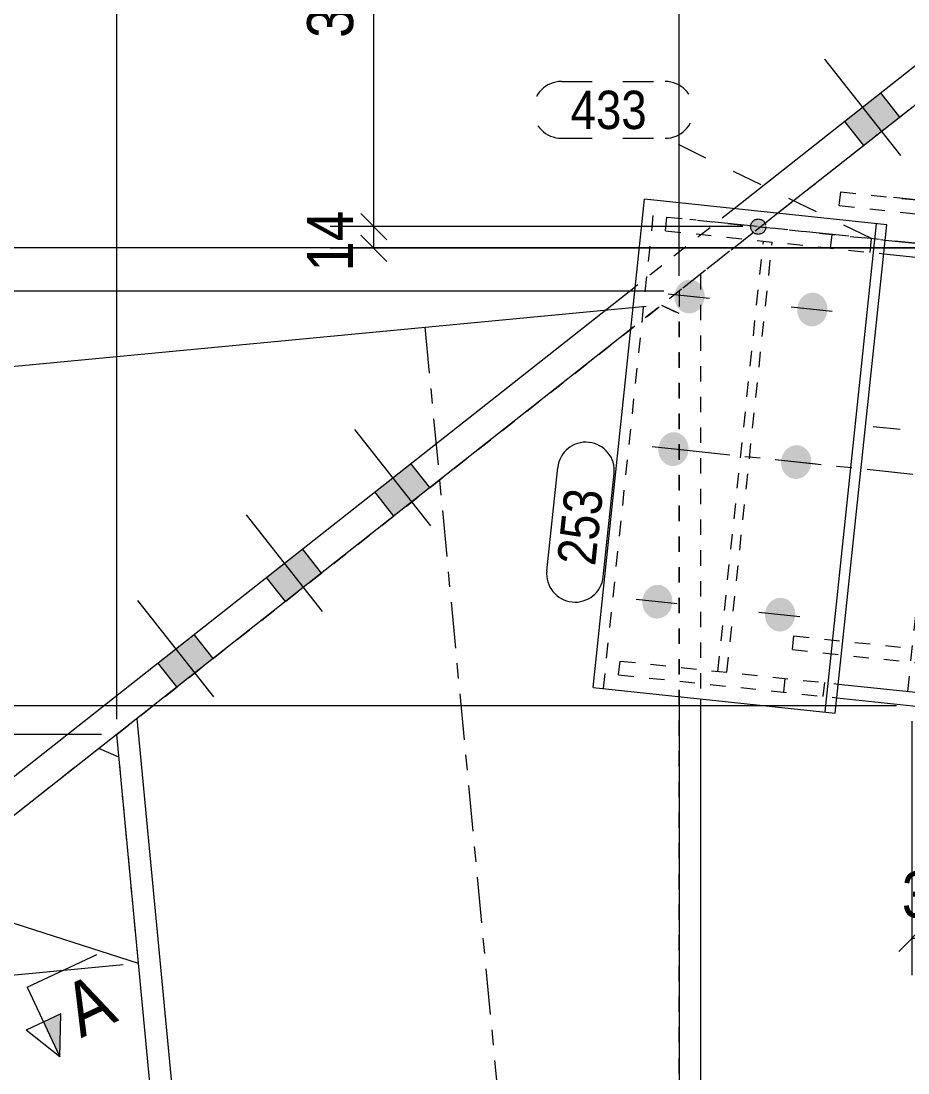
# Model space of a CAD drawing. Header units: millimetres. Extents: x 2 to 579, y 1 to 825.
# Drawn here: x 213.1 to 270.9, y 586.2 to 654.7 of the extents above; entities that cross this region are included whole.
import ezdxf

# ---------------------------------------------------------------- set-up
doc = ezdxf.new("R2010")
doc.units = ezdxf.units.MM
for name, pattern in [('XKITLINE00', [0]), ('XKITLINE01', [4, 1, -1, 1, -1]), ('XKITLINE02', [4, 2, -2]), ('XKITLINE03', [6, 3, -1, 1, -1])]:
    doc.linetypes.add(name, pattern=pattern)
for name, color, linetype, lineweight in [('Bolt', 3, 'Continuous', 0), ('Dimensions', 7, 'Continuous', 0), ('Part', 2, 'Continuous', 0), ('PartMark', 7, 'Continuous', 0), ('Section', 6, 'Continuous', 0)]:
    doc.layers.add(name, color=color, linetype=linetype, lineweight=lineweight)
doc.styles.add('ARIAL', font='ARIAL.TTF')

# ---------------------------------------------------------------- blocks, each defined once
blk = doc.blocks.new('*A14')
at = {"layer": 'Bolt'}
for points in [[(268.065, 646.615), (266.826, 648.185), (269.182, 650.043), (270.42, 648.472)], [(268.065, 646.615), (266.826, 648.185), (269.182, 650.043), (270.42, 648.472)], [(237.437, 622.47), (236.199, 624.041), (238.555, 625.898), (239.793, 624.327)], [(237.437, 622.47), (236.199, 624.041), (238.555, 625.898), (239.793, 624.327)], [(230.369, 616.898), (229.131, 618.469), (231.487, 620.326), (232.725, 618.755)], [(230.369, 616.898), (229.131, 618.469), (231.487, 620.326), (232.725, 618.755)], [(223.302, 611.326), (222.063, 612.897), (224.419, 614.754), (225.658, 613.184)], [(223.302, 611.326), (222.063, 612.897), (224.419, 614.754), (225.658, 613.184)]]:
    blk.add_hatch(color=3, dxfattribs=at).paths.add_polyline_path(points, flags=17)
at = {"layer": 'Bolt', "color": 3, "linetype": 'XKITLINE00', "lineweight": 0}
for p, q in [((270.481, 645.973), (265.528, 652.255)), ((270.481, 645.973), (265.528, 652.255)), ((270.42, 648.472), (269.182, 650.043)), ((270.42, 648.472), (269.182, 650.043)), ((268.065, 646.615), (266.826, 648.185)), ((268.065, 646.615), (266.826, 648.185)), ((239.853, 621.828), (234.901, 628.111)), ((239.853, 621.828), (234.901, 628.111)), ((239.793, 624.327), (238.555, 625.898)), ((239.793, 624.327), (238.555, 625.898)), ((237.437, 622.47), (236.199, 624.041)), ((237.437, 622.47), (236.199, 624.041)), ((232.786, 616.256), (227.833, 622.539)), ((232.786, 616.256), (227.833, 622.539)), ((232.725, 618.755), (231.487, 620.326)), ((232.725, 618.755), (231.487, 620.326)), ((230.369, 616.898), (229.131, 618.469)), ((230.369, 616.898), (229.131, 618.469)), ((225.718, 610.684), (220.765, 616.967)), ((225.718, 610.684), (220.765, 616.967)), ((225.658, 613.184), (224.419, 614.754)), ((225.658, 613.184), (224.419, 614.754)), ((223.302, 611.326), (222.063, 612.897)), ((223.302, 611.326), (222.063, 612.897))]:
    blk.add_line(p, q, dxfattribs=at)
blk = doc.blocks.new('*A27')
at = {"layer": 'Bolt'}
for points in [[(257.683, 636.643), (257.68, 636.616), (257.675, 636.589), (257.67, 636.563), (257.665, 636.536), (257.659, 636.51), (257.652, 636.484), (257.645, 636.458), (257.637, 636.432), (257.629, 636.407), (257.62, 636.381), (257.611, 636.356), (257.601, 636.331), (257.59, 636.307), (257.579, 636.283), (257.568, 636.259), (257.556, 636.235), (257.543, 636.212), (257.53, 636.189), (257.517, 636.166), (257.503, 636.144), (257.488, 636.122), (257.473, 636.1), (257.458, 636.079), (257.442, 636.058), (257.425, 636.038), (257.409, 636.018), (257.391, 635.999), (257.374, 635.98), (257.356, 635.961), (257.337, 635.943), (257.318, 635.926), (257.299, 635.909), (257.28, 635.893), (257.26, 635.877), (257.24, 635.861), (257.219, 635.847), (257.198, 635.832), (257.177, 635.819), (257.156, 635.806), (257.134, 635.793), (257.112, 635.781), (257.09, 635.77), (257.068, 635.759), (257.045, 635.749), (257.022, 635.74), (256.999, 635.731), (256.976, 635.722), (256.953, 635.715), (256.929, 635.708), (256.906, 635.701), (256.882, 635.696), (256.858, 635.691), (256.834, 635.686), (256.81, 635.683), (256.786, 635.679), (256.762, 635.677), (256.738, 635.675), (256.714, 635.674), (256.69, 635.674), (256.666, 635.674), (256.641, 635.675), (256.617, 635.676), (256.593, 635.679), (256.569, 635.681), (256.545, 635.685), (256.522, 635.689), (256.498, 635.694), (256.474, 635.699), (256.451, 635.706), (256.428, 635.712), (256.405, 635.72), (256.382, 635.728), (256.359, 635.736), (256.337, 635.746), (256.314, 635.756), (256.292, 635.766), (256.271, 635.777), (256.249, 635.789), (256.228, 635.801), (256.207, 635.814), (256.186, 635.828), (256.166, 635.842), (256.146, 635.856), (256.126, 635.872), (256.107, 635.887), (256.088, 635.903), (256.069, 635.92), (256.051, 635.938), (256.033, 635.955), (256.016, 635.974), (255.999, 635.992), (255.983, 636.012), (255.966, 636.031), (255.951, 636.051), (255.936, 636.072), (255.921, 636.093), (255.907, 636.114), (255.893, 636.136), (255.88, 636.158), (255.867, 636.181), (255.855, 636.204), (255.843, 636.227), (255.832, 636.251), (255.821, 636.274), (255.811, 636.299), (255.801, 636.323), (255.792, 636.348), (255.783, 636.373), (255.775, 636.398), (255.768, 636.423), (255.761, 636.449), (255.755, 636.475), (255.749, 636.501), (255.744, 636.527), (255.739, 636.554), (255.735, 636.58), (255.732, 636.607), (255.729, 636.633), (255.727, 636.66), (255.726, 636.687), (255.724, 636.714), (255.724, 636.741), (255.724, 636.768), (255.725, 636.795), (255.726, 636.822), (255.728, 636.849), (255.731, 636.876), (255.734, 636.902), (255.738, 636.929), (255.742, 636.956), (255.747, 636.982), (255.752, 637.009), (255.758, 637.035), (255.765, 637.061), (255.772, 637.087), (255.78, 637.113), (255.788, 637.138), (255.797, 637.164), (255.806, 637.189), (255.816, 637.214), (255.827, 637.238), (255.838, 637.262), (255.849, 637.286), (255.861, 637.31), (255.874, 637.333), (255.887, 637.356), (255.901, 637.379), (255.915, 637.401), (255.929, 637.423), (255.944, 637.445), (255.96, 637.466), (255.976, 637.487), (255.992, 637.507), (256.009, 637.527), (256.026, 637.546), (256.044, 637.565), (256.062, 637.584), (256.08, 637.602), (256.099, 637.619), (256.118, 637.636), (256.137, 637.652), (256.157, 637.668), (256.178, 637.684), (256.198, 637.698), (256.219, 637.713), (256.24, 637.726), (256.261, 637.739), (256.283, 637.752), (256.305, 637.764), (256.327, 637.775), (256.349, 637.786), (256.372, 637.796), (256.395, 637.806), (256.418, 637.814), (256.441, 637.823), (256.464, 637.83), (256.488, 637.837), (256.511, 637.844), (256.535, 637.849), (256.559, 637.854), (256.583, 637.859), (256.607, 637.862), (256.631, 637.866), (256.655, 637.868), (256.679, 637.87), (256.703, 637.871), (256.728, 637.871), (256.752, 637.871), (256.776, 637.87), (256.8, 637.869), (256.824, 637.866), (256.848, 637.864), (256.872, 637.86), (256.896, 637.856), (256.919, 637.851), (256.943, 637.846), (256.966, 637.839), (256.99, 637.833), (257.013, 637.825), (257.035, 637.817), (257.058, 637.809), (257.081, 637.799), (257.103, 637.789), (257.125, 637.779), (257.147, 637.768), (257.168, 637.756), (257.189, 637.744), (257.21, 637.731), (257.231, 637.717), (257.251, 637.703), (257.271, 637.689), (257.291, 637.673), (257.31, 637.658), (257.329, 637.642), (257.348, 637.625), (257.366, 637.607), (257.384, 637.59), (257.401, 637.571), (257.418, 637.553), (257.435, 637.533), (257.451, 637.514), (257.466, 637.494), (257.482, 637.473), (257.496, 637.452), (257.511, 637.431), (257.524, 637.409), (257.538, 637.387), (257.55, 637.364), (257.563, 637.341), (257.575, 637.318), (257.586, 637.295), (257.596, 637.271), (257.607, 637.246), (257.616, 637.222), (257.625, 637.197), (257.634, 637.172), (257.642, 637.147), (257.649, 637.122), (257.656, 637.096), (257.662, 637.07), (257.668, 637.044), (257.673, 637.018), (257.678, 636.991), (257.682, 636.965), (257.685, 636.938), (257.688, 636.912), (257.69, 636.885), (257.692, 636.858), (257.693, 636.831), (257.693, 636.804), (257.693, 636.777), (257.692, 636.75), (257.691, 636.723), (257.689, 636.696), (257.686, 636.669)], [(265.684, 635.799), (265.68, 635.772), (265.676, 635.745), (265.671, 635.719), (265.665, 635.692), (265.659, 635.666), (265.653, 635.64), (265.645, 635.614), (265.638, 635.588), (265.629, 635.563), (265.621, 635.537), (265.611, 635.512), (265.601, 635.488), (265.591, 635.463), (265.58, 635.439), (265.568, 635.415), (265.556, 635.391), (265.544, 635.368), (265.53, 635.345), (265.517, 635.322), (265.503, 635.3), (265.488, 635.278), (265.473, 635.256), (265.458, 635.235), (265.442, 635.214), (265.426, 635.194), (265.409, 635.174), (265.392, 635.155), (265.374, 635.136), (265.356, 635.118), (265.338, 635.1), (265.319, 635.082), (265.3, 635.065), (265.28, 635.049), (265.26, 635.033), (265.24, 635.018), (265.22, 635.003), (265.199, 634.989), (265.178, 634.975), (265.156, 634.962), (265.135, 634.949), (265.113, 634.937), (265.091, 634.926), (265.068, 634.915), (265.046, 634.905), (265.023, 634.896), (265, 634.887), (264.977, 634.879), (264.953, 634.871), (264.93, 634.864), (264.906, 634.858), (264.882, 634.852), (264.859, 634.847), (264.835, 634.842), (264.811, 634.839), (264.787, 634.836), (264.762, 634.833), (264.738, 634.831), (264.714, 634.83), (264.69, 634.83), (264.666, 634.83), (264.642, 634.831), (264.618, 634.833), (264.594, 634.835), (264.57, 634.838), (264.546, 634.841), (264.522, 634.845), (264.498, 634.85), (264.475, 634.856), (264.451, 634.862), (264.428, 634.868), (264.405, 634.876), (264.382, 634.884), (264.359, 634.893), (264.337, 634.902), (264.315, 634.912), (264.293, 634.922), (264.271, 634.933), (264.249, 634.945), (264.228, 634.957), (264.207, 634.97), (264.187, 634.984), (264.166, 634.998), (264.146, 635.013), (264.127, 635.028), (264.107, 635.043), (264.088, 635.06), (264.07, 635.076), (264.052, 635.094), (264.034, 635.111), (264.016, 635.13), (263.999, 635.148), (263.983, 635.168), (263.967, 635.187), (263.951, 635.207), (263.936, 635.228), (263.921, 635.249), (263.907, 635.27), (263.893, 635.292), (263.88, 635.314), (263.867, 635.337), (263.855, 635.36), (263.843, 635.383), (263.832, 635.407), (263.821, 635.431), (263.811, 635.455), (263.801, 635.479), (263.792, 635.504), (263.784, 635.529), (263.776, 635.554), (263.768, 635.58), (263.761, 635.605), (263.755, 635.631), (263.749, 635.657), (263.744, 635.683), (263.74, 635.71), (263.736, 635.736), (263.732, 635.763), (263.73, 635.79), (263.727, 635.816), (263.726, 635.843), (263.725, 635.87), (263.724, 635.897), (263.725, 635.924), (263.725, 635.951), (263.727, 635.978), (263.729, 636.005), (263.731, 636.032), (263.734, 636.059), (263.738, 636.085), (263.742, 636.112), (263.747, 636.139), (263.753, 636.165), (263.759, 636.191), (263.765, 636.217), (263.772, 636.243), (263.78, 636.269), (263.788, 636.295), (263.797, 636.32), (263.807, 636.345), (263.817, 636.37), (263.827, 636.394), (263.838, 636.419), (263.85, 636.443), (263.862, 636.466), (263.874, 636.49), (263.887, 636.513), (263.901, 636.535), (263.915, 636.558), (263.93, 636.58), (263.945, 636.601), (263.96, 636.622), (263.976, 636.643), (263.992, 636.663), (264.009, 636.683), (264.026, 636.702), (264.044, 636.721), (264.062, 636.74), (264.08, 636.758), (264.099, 636.775), (264.118, 636.792), (264.138, 636.808), (264.158, 636.824), (264.178, 636.84), (264.198, 636.855), (264.219, 636.869), (264.24, 636.882), (264.262, 636.896), (264.283, 636.908), (264.305, 636.92), (264.327, 636.931), (264.35, 636.942), (264.372, 636.952), (264.395, 636.962), (264.418, 636.971), (264.441, 636.979), (264.465, 636.986), (264.488, 636.993), (264.512, 637), (264.536, 637.005), (264.559, 637.01), (264.583, 637.015), (264.607, 637.019), (264.631, 637.022), (264.655, 637.024), (264.68, 637.026), (264.704, 637.027), (264.728, 637.027), (264.752, 637.027), (264.776, 637.026), (264.8, 637.025), (264.824, 637.023), (264.848, 637.02), (264.872, 637.016), (264.896, 637.012), (264.92, 637.007), (264.943, 637.002), (264.967, 636.996), (264.99, 636.989), (265.013, 636.981), (265.036, 636.973), (265.058, 636.965), (265.081, 636.955), (265.103, 636.946), (265.125, 636.935), (265.147, 636.924), (265.169, 636.912), (265.19, 636.9), (265.211, 636.887), (265.231, 636.873), (265.252, 636.859), (265.272, 636.845), (265.291, 636.83), (265.311, 636.814), (265.33, 636.798), (265.348, 636.781), (265.366, 636.764), (265.384, 636.746), (265.401, 636.728), (265.418, 636.709), (265.435, 636.69), (265.451, 636.67), (265.467, 636.65), (265.482, 636.629), (265.497, 636.608), (265.511, 636.587), (265.525, 636.565), (265.538, 636.543), (265.551, 636.52), (265.563, 636.497), (265.575, 636.474), (265.586, 636.451), (265.597, 636.427), (265.607, 636.403), (265.617, 636.378), (265.626, 636.353), (265.634, 636.328), (265.642, 636.303), (265.65, 636.278), (265.656, 636.252), (265.663, 636.226), (265.668, 636.2), (265.674, 636.174), (265.678, 636.148), (265.682, 636.121), (265.685, 636.094), (265.688, 636.068), (265.69, 636.041), (265.692, 636.014), (265.693, 635.987), (265.694, 635.96), (265.693, 635.933), (265.693, 635.906), (265.691, 635.879), (265.689, 635.852), (265.687, 635.826)], [(256.634, 626.698), (256.631, 626.671), (256.626, 626.644), (256.621, 626.618), (256.616, 626.591), (256.61, 626.565), (256.603, 626.539), (256.596, 626.513), (256.588, 626.487), (256.58, 626.462), (256.571, 626.437), (256.562, 626.411), (256.552, 626.387), (256.541, 626.362), (256.53, 626.338), (256.519, 626.314), (256.507, 626.29), (256.494, 626.267), (256.481, 626.244), (256.468, 626.221), (256.454, 626.199), (256.439, 626.177), (256.424, 626.155), (256.409, 626.134), (256.393, 626.113), (256.376, 626.093), (256.36, 626.073), (256.342, 626.054), (256.325, 626.035), (256.307, 626.017), (256.288, 625.999), (256.27, 625.981), (256.25, 625.964), (256.231, 625.948), (256.211, 625.932), (256.191, 625.917), (256.17, 625.902), (256.15, 625.888), (256.128, 625.874), (256.107, 625.861), (256.085, 625.848), (256.063, 625.836), (256.041, 625.825), (256.019, 625.814), (255.996, 625.804), (255.973, 625.795), (255.95, 625.786), (255.927, 625.778), (255.904, 625.77), (255.88, 625.763), (255.857, 625.757), (255.833, 625.751), (255.809, 625.746), (255.785, 625.741), (255.761, 625.738), (255.737, 625.735), (255.713, 625.732), (255.689, 625.73), (255.665, 625.729), (255.641, 625.729), (255.617, 625.729), (255.592, 625.73), (255.568, 625.732), (255.544, 625.734), (255.52, 625.737), (255.496, 625.74), (255.473, 625.744), (255.449, 625.749), (255.425, 625.755), (255.402, 625.761), (255.379, 625.767), (255.356, 625.775), (255.333, 625.783), (255.31, 625.792), (255.288, 625.801), (255.265, 625.811), (255.243, 625.821), (255.222, 625.832), (255.2, 625.844), (255.179, 625.856), (255.158, 625.869), (255.137, 625.883), (255.117, 625.897), (255.097, 625.912), (255.077, 625.927), (255.058, 625.942), (255.039, 625.959), (255.021, 625.975), (255.002, 625.993), (254.985, 626.01), (254.967, 626.029), (254.95, 626.047), (254.934, 626.067), (254.918, 626.086), (254.902, 626.107), (254.887, 626.127), (254.872, 626.148), (254.858, 626.169), (254.844, 626.191), (254.831, 626.213), (254.818, 626.236), (254.806, 626.259), (254.794, 626.282), (254.783, 626.306), (254.772, 626.33), (254.762, 626.354), (254.752, 626.378), (254.743, 626.403), (254.734, 626.428), (254.726, 626.453), (254.719, 626.479), (254.712, 626.504), (254.706, 626.53), (254.7, 626.556), (254.695, 626.582), (254.69, 626.609), (254.687, 626.635), (254.683, 626.662), (254.68, 626.689), (254.678, 626.715), (254.677, 626.742), (254.676, 626.769), (254.675, 626.796), (254.675, 626.823), (254.676, 626.85), (254.677, 626.877), (254.679, 626.904), (254.682, 626.931), (254.685, 626.958), (254.689, 626.984), (254.693, 627.011), (254.698, 627.038), (254.703, 627.064), (254.709, 627.09), (254.716, 627.116), (254.723, 627.142), (254.731, 627.168), (254.739, 627.194), (254.748, 627.219), (254.757, 627.244), (254.767, 627.269), (254.778, 627.293), (254.789, 627.318), (254.8, 627.342), (254.813, 627.365), (254.825, 627.389), (254.838, 627.412), (254.852, 627.434), (254.866, 627.457), (254.88, 627.479), (254.895, 627.5), (254.911, 627.521), (254.927, 627.542), (254.943, 627.562), (254.96, 627.582), (254.977, 627.601), (254.995, 627.62), (255.013, 627.639), (255.031, 627.657), (255.05, 627.674), (255.069, 627.691), (255.089, 627.707), (255.108, 627.723), (255.129, 627.739), (255.149, 627.754), (255.17, 627.768), (255.191, 627.781), (255.212, 627.795), (255.234, 627.807), (255.256, 627.819), (255.278, 627.83), (255.301, 627.841), (255.323, 627.851), (255.346, 627.861), (255.369, 627.87), (255.392, 627.878), (255.415, 627.885), (255.439, 627.892), (255.463, 627.899), (255.486, 627.904), (255.51, 627.909), (255.534, 627.914), (255.558, 627.918), (255.582, 627.921), (255.606, 627.923), (255.63, 627.925), (255.655, 627.926), (255.679, 627.926), (255.703, 627.926), (255.727, 627.925), (255.751, 627.924), (255.775, 627.922), (255.799, 627.919), (255.823, 627.915), (255.847, 627.911), (255.87, 627.906), (255.894, 627.901), (255.917, 627.895), (255.941, 627.888), (255.964, 627.88), (255.987, 627.872), (256.009, 627.864), (256.032, 627.854), (256.054, 627.845), (256.076, 627.834), (256.098, 627.823), (256.119, 627.811), (256.14, 627.799), (256.161, 627.786), (256.182, 627.772), (256.202, 627.758), (256.222, 627.744), (256.242, 627.729), (256.261, 627.713), (256.28, 627.697), (256.299, 627.68), (256.317, 627.663), (256.335, 627.645), (256.352, 627.627), (256.369, 627.608), (256.386, 627.589), (256.402, 627.569), (256.418, 627.549), (256.433, 627.528), (256.447, 627.507), (256.462, 627.486), (256.475, 627.464), (256.489, 627.442), (256.502, 627.419), (256.514, 627.396), (256.526, 627.373), (256.537, 627.35), (256.548, 627.326), (256.558, 627.302), (256.567, 627.277), (256.576, 627.252), (256.585, 627.227), (256.593, 627.202), (256.6, 627.177), (256.607, 627.151), (256.614, 627.125), (256.619, 627.099), (256.624, 627.073), (256.629, 627.047), (256.633, 627.02), (256.636, 626.993), (256.639, 626.967), (256.641, 626.94), (256.643, 626.913), (256.644, 626.886), (256.644, 626.859), (256.644, 626.832), (256.643, 626.805), (256.642, 626.778), (256.64, 626.751), (256.638, 626.725)], [(264.635, 625.854), (264.631, 625.827), (264.627, 625.8), (264.622, 625.774), (264.616, 625.748), (264.61, 625.721), (264.604, 625.695), (264.597, 625.669), (264.589, 625.644), (264.58, 625.618), (264.572, 625.593), (264.562, 625.568), (264.552, 625.543), (264.542, 625.518), (264.531, 625.494), (264.519, 625.47), (264.507, 625.446), (264.495, 625.423), (264.482, 625.4), (264.468, 625.377), (264.454, 625.355), (264.439, 625.333), (264.424, 625.311), (264.409, 625.29), (264.393, 625.27), (264.377, 625.249), (264.36, 625.229), (264.343, 625.21), (264.325, 625.191), (264.307, 625.173), (264.289, 625.155), (264.27, 625.137), (264.251, 625.12), (264.231, 625.104), (264.211, 625.088), (264.191, 625.073), (264.171, 625.058), (264.15, 625.044), (264.129, 625.03), (264.107, 625.017), (264.086, 625.004), (264.064, 624.993), (264.042, 624.981), (264.019, 624.97), (263.997, 624.96), (263.974, 624.951), (263.951, 624.942), (263.928, 624.934), (263.904, 624.926), (263.881, 624.919), (263.857, 624.913), (263.833, 624.907), (263.81, 624.902), (263.786, 624.898), (263.762, 624.894), (263.738, 624.891), (263.713, 624.888), (263.689, 624.887), (263.665, 624.885), (263.641, 624.885), (263.617, 624.885), (263.593, 624.886), (263.569, 624.888), (263.545, 624.89), (263.521, 624.893), (263.497, 624.896), (263.473, 624.9), (263.449, 624.905), (263.426, 624.911), (263.402, 624.917), (263.379, 624.924), (263.356, 624.931), (263.333, 624.939), (263.31, 624.948), (263.288, 624.957), (263.266, 624.967), (263.244, 624.977), (263.222, 624.989), (263.2, 625), (263.179, 625.013), (263.158, 625.026), (263.138, 625.039), (263.117, 625.053), (263.097, 625.068), (263.078, 625.083), (263.058, 625.099), (263.039, 625.115), (263.021, 625.132), (263.003, 625.149), (262.985, 625.167), (262.967, 625.185), (262.95, 625.204), (262.934, 625.223), (262.918, 625.243), (262.902, 625.263), (262.887, 625.283), (262.872, 625.304), (262.858, 625.326), (262.844, 625.347), (262.831, 625.37), (262.818, 625.392), (262.806, 625.415), (262.794, 625.438), (262.783, 625.462), (262.772, 625.486), (262.762, 625.51), (262.752, 625.534), (262.743, 625.559), (262.735, 625.584), (262.727, 625.609), (262.719, 625.635), (262.712, 625.66), (262.706, 625.686), (262.7, 625.712), (262.695, 625.739), (262.691, 625.765), (262.687, 625.791), (262.683, 625.818), (262.681, 625.845), (262.678, 625.872), (262.677, 625.898), (262.676, 625.925), (262.675, 625.952), (262.676, 625.979), (262.676, 626.006), (262.678, 626.033), (262.68, 626.06), (262.682, 626.087), (262.685, 626.114), (262.689, 626.141), (262.693, 626.167), (262.698, 626.194), (262.704, 626.22), (262.71, 626.246), (262.716, 626.272), (262.723, 626.298), (262.731, 626.324), (262.74, 626.35), (262.748, 626.375), (262.758, 626.4), (262.768, 626.425), (262.778, 626.449), (262.789, 626.474), (262.801, 626.498), (262.813, 626.521), (262.825, 626.545), (262.838, 626.568), (262.852, 626.59), (262.866, 626.613), (262.881, 626.635), (262.896, 626.656), (262.911, 626.677), (262.927, 626.698), (262.943, 626.718), (262.96, 626.738), (262.977, 626.758), (262.995, 626.776), (263.013, 626.795), (263.031, 626.813), (263.05, 626.83), (263.069, 626.847), (263.089, 626.864), (263.109, 626.88), (263.129, 626.895), (263.149, 626.91), (263.17, 626.924), (263.191, 626.938), (263.213, 626.951), (263.234, 626.963), (263.256, 626.975), (263.278, 626.986), (263.301, 626.997), (263.323, 627.007), (263.346, 627.017), (263.369, 627.026), (263.392, 627.034), (263.416, 627.042), (263.439, 627.049), (263.463, 627.055), (263.487, 627.061), (263.51, 627.066), (263.534, 627.07), (263.558, 627.074), (263.582, 627.077), (263.607, 627.079), (263.631, 627.081), (263.655, 627.082), (263.679, 627.083), (263.703, 627.082), (263.727, 627.081), (263.751, 627.08), (263.775, 627.078), (263.799, 627.075), (263.823, 627.071), (263.847, 627.067), (263.871, 627.062), (263.894, 627.057), (263.918, 627.051), (263.941, 627.044), (263.964, 627.037), (263.987, 627.029), (264.01, 627.02), (264.032, 627.011), (264.054, 627.001), (264.076, 626.99), (264.098, 626.979), (264.12, 626.967), (264.141, 626.955), (264.162, 626.942), (264.182, 626.929), (264.203, 626.915), (264.223, 626.9), (264.242, 626.885), (264.262, 626.869), (264.281, 626.853), (264.299, 626.836), (264.317, 626.819), (264.335, 626.801), (264.353, 626.783), (264.37, 626.764), (264.386, 626.745), (264.402, 626.725), (264.418, 626.705), (264.433, 626.684), (264.448, 626.663), (264.462, 626.642), (264.476, 626.62), (264.489, 626.598), (264.502, 626.576), (264.514, 626.553), (264.526, 626.529), (264.537, 626.506), (264.548, 626.482), (264.558, 626.458), (264.568, 626.433), (264.577, 626.409), (264.585, 626.384), (264.593, 626.358), (264.601, 626.333), (264.608, 626.307), (264.614, 626.281), (264.62, 626.255), (264.625, 626.229), (264.629, 626.203), (264.633, 626.176), (264.637, 626.15), (264.639, 626.123), (264.642, 626.096), (264.643, 626.069), (264.644, 626.042), (264.645, 626.015), (264.644, 625.988), (264.644, 625.961), (264.642, 625.934), (264.64, 625.908), (264.638, 625.881)], [(255.585, 616.753), (255.582, 616.726), (255.577, 616.7), (255.573, 616.673), (255.567, 616.647), (255.561, 616.62), (255.554, 616.594), (255.547, 616.568), (255.54, 616.543), (255.531, 616.517), (255.522, 616.492), (255.513, 616.467), (255.503, 616.442), (255.493, 616.417), (255.482, 616.393), (255.47, 616.369), (255.458, 616.345), (255.445, 616.322), (255.432, 616.299), (255.419, 616.276), (255.405, 616.254), (255.39, 616.232), (255.375, 616.21), (255.36, 616.189), (255.344, 616.169), (255.327, 616.148), (255.311, 616.129), (255.293, 616.109), (255.276, 616.09), (255.258, 616.072), (255.239, 616.054), (255.221, 616.036), (255.201, 616.019), (255.182, 616.003), (255.162, 615.987), (255.142, 615.972), (255.121, 615.957), (255.101, 615.943), (255.079, 615.929), (255.058, 615.916), (255.036, 615.903), (255.014, 615.892), (254.992, 615.88), (254.97, 615.869), (254.947, 615.859), (254.925, 615.85), (254.902, 615.841), (254.878, 615.833), (254.855, 615.825), (254.832, 615.818), (254.808, 615.812), (254.784, 615.806), (254.76, 615.801), (254.736, 615.797), (254.712, 615.793), (254.688, 615.79), (254.664, 615.787), (254.64, 615.786), (254.616, 615.785), (254.592, 615.784), (254.568, 615.784), (254.543, 615.785), (254.519, 615.787), (254.495, 615.789), (254.471, 615.792), (254.448, 615.795), (254.424, 615.799), (254.4, 615.804), (254.377, 615.81), (254.353, 615.816), (254.33, 615.823), (254.307, 615.83), (254.284, 615.838), (254.261, 615.847), (254.239, 615.856), (254.216, 615.866), (254.194, 615.876), (254.173, 615.888), (254.151, 615.899), (254.13, 615.912), (254.109, 615.925), (254.088, 615.938), (254.068, 615.952), (254.048, 615.967), (254.028, 615.982), (254.009, 615.998), (253.99, 616.014), (253.972, 616.031), (253.953, 616.048), (253.936, 616.066), (253.918, 616.084), (253.901, 616.103), (253.885, 616.122), (253.869, 616.142), (253.853, 616.162), (253.838, 616.182), (253.823, 616.203), (253.809, 616.225), (253.795, 616.246), (253.782, 616.269), (253.769, 616.291), (253.757, 616.314), (253.745, 616.337), (253.734, 616.361), (253.723, 616.385), (253.713, 616.409), (253.703, 616.433), (253.694, 616.458), (253.685, 616.483), (253.677, 616.508), (253.67, 616.534), (253.663, 616.559), (253.657, 616.585), (253.651, 616.611), (253.646, 616.638), (253.642, 616.664), (253.638, 616.69), (253.634, 616.717), (253.631, 616.744), (253.629, 616.771), (253.628, 616.797), (253.627, 616.824), (253.626, 616.851), (253.626, 616.878), (253.627, 616.905), (253.628, 616.932), (253.63, 616.959), (253.633, 616.986), (253.636, 617.013), (253.64, 617.04), (253.644, 617.066), (253.649, 617.093), (253.654, 617.119), (253.66, 617.145), (253.667, 617.171), (253.674, 617.197), (253.682, 617.223), (253.69, 617.249), (253.699, 617.274), (253.709, 617.299), (253.718, 617.324), (253.729, 617.348), (253.74, 617.373), (253.752, 617.397), (253.764, 617.42), (253.776, 617.444), (253.789, 617.467), (253.803, 617.489), (253.817, 617.512), (253.831, 617.534), (253.846, 617.555), (253.862, 617.576), (253.878, 617.597), (253.894, 617.617), (253.911, 617.637), (253.928, 617.657), (253.946, 617.675), (253.964, 617.694), (253.982, 617.712), (254.001, 617.729), (254.02, 617.746), (254.04, 617.763), (254.059, 617.779), (254.08, 617.794), (254.1, 617.809), (254.121, 617.823), (254.142, 617.837), (254.163, 617.85), (254.185, 617.862), (254.207, 617.874), (254.229, 617.885), (254.252, 617.896), (254.274, 617.906), (254.297, 617.916), (254.32, 617.925), (254.343, 617.933), (254.366, 617.941), (254.39, 617.948), (254.414, 617.954), (254.437, 617.96), (254.461, 617.965), (254.485, 617.969), (254.509, 617.973), (254.533, 617.976), (254.557, 617.978), (254.581, 617.98), (254.606, 617.981), (254.63, 617.982), (254.654, 617.981), (254.678, 617.981), (254.702, 617.979), (254.726, 617.977), (254.75, 617.974), (254.774, 617.97), (254.798, 617.966), (254.821, 617.961), (254.845, 617.956), (254.868, 617.95), (254.892, 617.943), (254.915, 617.936), (254.938, 617.928), (254.96, 617.919), (254.983, 617.91), (255.005, 617.9), (255.027, 617.889), (255.049, 617.878), (255.07, 617.866), (255.092, 617.854), (255.112, 617.841), (255.133, 617.828), (255.153, 617.814), (255.173, 617.799), (255.193, 617.784), (255.212, 617.768), (255.231, 617.752), (255.25, 617.735), (255.268, 617.718), (255.286, 617.7), (255.303, 617.682), (255.32, 617.663), (255.337, 617.644), (255.353, 617.624), (255.369, 617.604), (255.384, 617.583), (255.398, 617.562), (255.413, 617.541), (255.427, 617.519), (255.44, 617.497), (255.453, 617.475), (255.465, 617.452), (255.477, 617.428), (255.488, 617.405), (255.499, 617.381), (255.509, 617.357), (255.518, 617.332), (255.528, 617.308), (255.536, 617.283), (255.544, 617.257), (255.551, 617.232), (255.558, 617.206), (255.565, 617.18), (255.57, 617.154), (255.575, 617.128), (255.58, 617.102), (255.584, 617.075), (255.587, 617.049), (255.59, 617.022), (255.592, 616.995), (255.594, 616.968), (255.595, 616.941), (255.595, 616.914), (255.595, 616.887), (255.594, 616.86), (255.593, 616.833), (255.591, 616.807), (255.589, 616.78)], [(263.586, 615.909), (263.582, 615.882), (263.578, 615.856), (263.573, 615.829), (263.567, 615.803), (263.561, 615.776), (263.555, 615.75), (263.548, 615.724), (263.54, 615.699), (263.532, 615.673), (263.523, 615.648), (263.513, 615.623), (263.503, 615.598), (263.493, 615.573), (263.482, 615.549), (263.47, 615.525), (263.458, 615.501), (263.446, 615.478), (263.433, 615.455), (263.419, 615.432), (263.405, 615.41), (263.39, 615.388), (263.375, 615.367), (263.36, 615.345), (263.344, 615.325), (263.328, 615.304), (263.311, 615.285), (263.294, 615.265), (263.276, 615.246), (263.258, 615.228), (263.24, 615.21), (263.221, 615.193), (263.202, 615.176), (263.182, 615.159), (263.162, 615.143), (263.142, 615.128), (263.122, 615.113), (263.101, 615.099), (263.08, 615.085), (263.058, 615.072), (263.037, 615.06), (263.015, 615.048), (262.993, 615.036), (262.97, 615.026), (262.948, 615.015), (262.925, 615.006), (262.902, 614.997), (262.879, 614.989), (262.855, 614.981), (262.832, 614.974), (262.808, 614.968), (262.784, 614.962), (262.761, 614.957), (262.737, 614.953), (262.713, 614.949), (262.689, 614.946), (262.665, 614.944), (262.64, 614.942), (262.616, 614.941), (262.592, 614.94), (262.568, 614.94), (262.544, 614.941), (262.52, 614.943), (262.496, 614.945), (262.472, 614.948), (262.448, 614.951), (262.424, 614.956), (262.4, 614.96), (262.377, 614.966), (262.353, 614.972), (262.33, 614.979), (262.307, 614.986), (262.284, 614.994), (262.262, 615.003), (262.239, 615.012), (262.217, 615.022), (262.195, 615.033), (262.173, 615.044), (262.151, 615.055), (262.13, 615.068), (262.109, 615.081), (262.089, 615.094), (262.068, 615.108), (262.048, 615.123), (262.029, 615.138), (262.009, 615.154), (261.99, 615.17), (261.972, 615.187), (261.954, 615.204), (261.936, 615.222), (261.919, 615.24), (261.902, 615.259), (261.885, 615.278), (261.869, 615.298), (261.853, 615.318), (261.838, 615.338), (261.823, 615.359), (261.809, 615.381), (261.795, 615.403), (261.782, 615.425), (261.769, 615.447), (261.757, 615.47), (261.745, 615.493), (261.734, 615.517), (261.723, 615.541), (261.713, 615.565), (261.703, 615.59), (261.694, 615.614), (261.686, 615.639), (261.678, 615.665), (261.67, 615.69), (261.664, 615.716), (261.657, 615.742), (261.652, 615.768), (261.646, 615.794), (261.642, 615.82), (261.638, 615.847), (261.635, 615.873), (261.632, 615.9), (261.63, 615.927), (261.628, 615.954), (261.627, 615.98), (261.626, 616.007), (261.627, 616.034), (261.627, 616.061), (261.629, 616.088), (261.631, 616.115), (261.633, 616.142), (261.636, 616.169), (261.64, 616.196), (261.644, 616.222), (261.649, 616.249), (261.655, 616.275), (261.661, 616.302), (261.667, 616.328), (261.675, 616.354), (261.682, 616.379), (261.691, 616.405), (261.699, 616.43), (261.709, 616.455), (261.719, 616.48), (261.729, 616.505), (261.74, 616.529), (261.752, 616.553), (261.764, 616.577), (261.776, 616.6), (261.79, 616.623), (261.803, 616.646), (261.817, 616.668), (261.832, 616.69), (261.847, 616.711), (261.862, 616.733), (261.878, 616.753), (261.894, 616.773), (261.911, 616.793), (261.928, 616.813), (261.946, 616.832), (261.964, 616.85), (261.982, 616.868), (262.001, 616.885), (262.02, 616.902), (262.04, 616.919), (262.06, 616.935), (262.08, 616.95), (262.1, 616.965), (262.121, 616.979), (262.142, 616.993), (262.164, 617.006), (262.185, 617.018), (262.207, 617.03), (262.229, 617.042), (262.252, 617.052), (262.274, 617.062), (262.297, 617.072), (262.32, 617.081), (262.343, 617.089), (262.367, 617.097), (262.39, 617.104), (262.414, 617.11), (262.438, 617.116), (262.461, 617.121), (262.485, 617.125), (262.509, 617.129), (262.533, 617.132), (262.558, 617.134), (262.582, 617.136), (262.606, 617.137), (262.63, 617.138), (262.654, 617.138), (262.678, 617.137), (262.702, 617.135), (262.726, 617.133), (262.75, 617.13), (262.774, 617.127), (262.798, 617.122), (262.822, 617.118), (262.845, 617.112), (262.869, 617.106), (262.892, 617.099), (262.915, 617.092), (262.938, 617.084), (262.961, 617.075), (262.983, 617.066), (263.005, 617.056), (263.027, 617.045), (263.049, 617.034), (263.071, 617.023), (263.092, 617.01), (263.113, 616.997), (263.133, 616.984), (263.154, 616.97), (263.174, 616.955), (263.193, 616.94), (263.213, 616.924), (263.232, 616.908), (263.25, 616.891), (263.268, 616.874), (263.286, 616.856), (263.304, 616.838), (263.321, 616.819), (263.337, 616.8), (263.353, 616.78), (263.369, 616.76), (263.384, 616.74), (263.399, 616.719), (263.413, 616.697), (263.427, 616.675), (263.44, 616.653), (263.453, 616.631), (263.465, 616.608), (263.477, 616.585), (263.488, 616.561), (263.499, 616.537), (263.509, 616.513), (263.519, 616.488), (263.528, 616.464), (263.536, 616.439), (263.544, 616.413), (263.552, 616.388), (263.559, 616.362), (263.565, 616.336), (263.571, 616.31), (263.576, 616.284), (263.58, 616.258), (263.584, 616.231), (263.588, 616.205), (263.59, 616.178), (263.593, 616.151), (263.594, 616.124), (263.595, 616.097), (263.596, 616.071), (263.595, 616.044), (263.595, 616.017), (263.593, 615.99), (263.591, 615.963), (263.589, 615.936)]]:
    blk.add_hatch(color=3, dxfattribs=at).paths.add_polyline_path(points, flags=17)
at = {"layer": 'Bolt', "color": 3, "linetype": 'XKITLINE00', "lineweight": 0}
for p, q in [((258.002, 636.636), (255.326, 636.918)), ((266.002, 635.792), (263.327, 636.074)), ((256.953, 626.691), (254.277, 626.973)), ((264.953, 625.847), (262.278, 626.13)), ((255.904, 616.746), (253.229, 617.029)), ((263.904, 615.903), (261.229, 616.185))]:
    blk.add_line(p, q, dxfattribs=at)
blk = doc.blocks.new('*A29')
at = {"layer": 'Part', "color": 2, "linetype": 'XKITLINE00', "lineweight": 0}
for p, q in [((309.551, 681.868), (259.614, 642.499)), ((310.79, 680.297), (262.463, 642.199)), ((205.103, 599.526), (253.183, 637.43)), ((252.89, 634.652), (206.341, 597.956))]:
    blk.add_line(p, q, dxfattribs=at)
at = {"layer": 'Part', "color": 7, "linetype": 'XKITLINE01', "lineweight": 0}
for p, q in [((259.614, 642.499), (253.183, 637.43)), ((262.463, 642.199), (252.89, 634.652))]:
    blk.add_line(p, q, dxfattribs=at)
blk = doc.blocks.new('*A30')
at = {"layer": 'Part', "color": 7, "linetype": 'XKITLINE01', "lineweight": 0}
for p, q in [((301.032, 672.605), (256.032, 637.129)), ((257.432, 638.233), (257.432, 610.552)), ((256.032, 637.129), (256.032, 610.7))]:
    blk.add_line(p, q, dxfattribs=at)
at = {"layer": 'Part', "color": 2, "linetype": 'XKITLINE00', "lineweight": 0}
for p, q in [((256.032, 610.7), (256.032, 516.144)), ((257.432, 610.552), (257.432, 516.144))]:
    blk.add_line(p, q, dxfattribs=at)
blk = doc.blocks.new('*A34')
at = {"layer": 'Part', "color": 7, "linetype": 'XKITLINE01', "lineweight": 0}
for p, q in [((219.385, 608.238), (254.87, 636.213)), ((254.87, 636.213), (256.032, 635.659)), ((256.035, 635.659), (254.87, 636.213)), ((256.032, 516.144), (256.032, 635.659)), ((256.032, 635.659), (256.035, 635.659)), ((256.034, 516.144), (256.035, 635.659))]:
    blk.add_line(p, q, dxfattribs=at)
at = {"layer": 'Part', "color": 7, "linetype": 'XKITLINE03', "lineweight": 0}
blk.add_line((239.466, 634.77), (250.731, 516.144), dxfattribs=at)
at = {"layer": 'Part', "color": 2, "linetype": 'XKITLINE00', "lineweight": 0}
for p, q in [((220.693, 609.27), (229.536, 516.144)), ((228.13, 516.144), (219.385, 608.238))]:
    blk.add_line(p, q, dxfattribs=at)
blk = doc.blocks.new('*A35')
at = {"layer": 'Part', "color": 7, "linetype": 'XKITLINE01', "lineweight": 0}
for p, q in [((218.207, 607.31), (206.341, 597.956)), ((220.803, 593.305), (219.526, 606.745))]:
    blk.add_line(p, q, dxfattribs=at)
at = {"layer": 'Part', "color": 2, "linetype": 'XKITLINE00', "lineweight": 0}
for p, q in [((219.526, 606.745), (218.207, 607.31)), ((220.803, 593.305), (206.341, 597.956))]:
    blk.add_line(p, q, dxfattribs=at)
blk = doc.blocks.new('*A40')
at = {"layer": 'Part'}
for points in [[(261.164, 640.828), (261.14, 640.83), (261.115, 640.833), (261.091, 640.837), (261.067, 640.843), (261.044, 640.849), (261.02, 640.857), (260.997, 640.866), (260.975, 640.876), (260.953, 640.887), (260.932, 640.899), (260.911, 640.912), (260.891, 640.926), (260.871, 640.941), (260.853, 640.957), (260.835, 640.974), (260.818, 640.992), (260.802, 641.011), (260.787, 641.03), (260.773, 641.05), (260.76, 641.071), (260.748, 641.092), (260.737, 641.114), (260.727, 641.136), (260.718, 641.159), (260.71, 641.183), (260.704, 641.206), (260.698, 641.23), (260.694, 641.254), (260.691, 641.279), (260.689, 641.303), (260.689, 641.328), (260.689, 641.352), (260.691, 641.377), (260.694, 641.401), (260.698, 641.425), (260.704, 641.449), (260.71, 641.473), (260.718, 641.496), (260.727, 641.519), (260.737, 641.541), (260.748, 641.563), (260.76, 641.585), (260.773, 641.605), (260.787, 641.626), (260.802, 641.645), (260.818, 641.663), (260.835, 641.681), (260.853, 641.698), (260.871, 641.714), (260.891, 641.729), (260.911, 641.743), (260.932, 641.757), (260.953, 641.769), (260.975, 641.78), (260.997, 641.79), (261.02, 641.798), (261.044, 641.806), (261.067, 641.813), (261.091, 641.818), (261.115, 641.822), (261.14, 641.825), (261.164, 641.827), (261.189, 641.828), (261.213, 641.827), (261.238, 641.825), (261.262, 641.822), (261.286, 641.818), (261.31, 641.813), (261.334, 641.806), (261.357, 641.798), (261.38, 641.79), (261.402, 641.78), (261.424, 641.769), (261.446, 641.757), (261.466, 641.743), (261.487, 641.729), (261.506, 641.714), (261.524, 641.698), (261.542, 641.681), (261.559, 641.663), (261.575, 641.645), (261.59, 641.626), (261.604, 641.605), (261.618, 641.585), (261.63, 641.563), (261.641, 641.541), (261.651, 641.519), (261.659, 641.496), (261.667, 641.473), (261.674, 641.449), (261.679, 641.425), (261.683, 641.401), (261.686, 641.377), (261.688, 641.352), (261.689, 641.328), (261.688, 641.303), (261.686, 641.279), (261.683, 641.254), (261.679, 641.23), (261.674, 641.206), (261.667, 641.183), (261.659, 641.159), (261.651, 641.136), (261.641, 641.114), (261.63, 641.092), (261.618, 641.071), (261.604, 641.05), (261.59, 641.03), (261.575, 641.011), (261.559, 640.992), (261.542, 640.974), (261.524, 640.957), (261.506, 640.941), (261.487, 640.926), (261.466, 640.912), (261.446, 640.899), (261.424, 640.887), (261.402, 640.876), (261.38, 640.866), (261.357, 640.857), (261.334, 640.849), (261.31, 640.843), (261.286, 640.837), (261.262, 640.833), (261.238, 640.83), (261.213, 640.828), (261.189, 640.828)], [(274.541, 639.417), (274.516, 639.419), (274.492, 639.422), (274.468, 639.426), (274.444, 639.432), (274.42, 639.438), (274.397, 639.446), (274.374, 639.455), (274.352, 639.465), (274.33, 639.476), (274.308, 639.488), (274.287, 639.501), (274.267, 639.515), (274.248, 639.53), (274.23, 639.546), (274.212, 639.563), (274.195, 639.581), (274.179, 639.6), (274.164, 639.619), (274.15, 639.639), (274.136, 639.66), (274.124, 639.681), (274.113, 639.703), (274.103, 639.725), (274.095, 639.748), (274.087, 639.772), (274.08, 639.795), (274.075, 639.819), (274.071, 639.843), (274.068, 639.868), (274.066, 639.892), (274.065, 639.917), (274.066, 639.941), (274.068, 639.966), (274.071, 639.99), (274.075, 640.014), (274.08, 640.038), (274.087, 640.062), (274.095, 640.085), (274.103, 640.108), (274.113, 640.131), (274.124, 640.152), (274.136, 640.174), (274.15, 640.195), (274.164, 640.215), (274.179, 640.234), (274.195, 640.253), (274.212, 640.27), (274.23, 640.287), (274.248, 640.303), (274.267, 640.318), (274.287, 640.333), (274.308, 640.346), (274.33, 640.358), (274.352, 640.369), (274.374, 640.379), (274.397, 640.388), (274.42, 640.395), (274.444, 640.402), (274.468, 640.407), (274.492, 640.411), (274.516, 640.414), (274.541, 640.416), (274.565, 640.417), (274.59, 640.416), (274.614, 640.414), (274.639, 640.411), (274.663, 640.407), (274.687, 640.402), (274.71, 640.395), (274.734, 640.388), (274.757, 640.379), (274.779, 640.369), (274.801, 640.358), (274.822, 640.346), (274.843, 640.333), (274.863, 640.318), (274.882, 640.303), (274.901, 640.287), (274.919, 640.27), (274.936, 640.253), (274.952, 640.234), (274.967, 640.215), (274.981, 640.195), (274.994, 640.174), (275.006, 640.152), (275.017, 640.131), (275.027, 640.108), (275.036, 640.085), (275.044, 640.062), (275.05, 640.038), (275.056, 640.014), (275.06, 639.99), (275.063, 639.966), (275.065, 639.941), (275.065, 639.917), (275.065, 639.892), (275.063, 639.868), (275.06, 639.843), (275.056, 639.819), (275.05, 639.795), (275.044, 639.772), (275.036, 639.748), (275.027, 639.725), (275.017, 639.703), (275.006, 639.681), (274.994, 639.66), (274.981, 639.639), (274.967, 639.619), (274.952, 639.6), (274.936, 639.581), (274.919, 639.563), (274.901, 639.546), (274.882, 639.53), (274.863, 639.515), (274.843, 639.501), (274.822, 639.488), (274.801, 639.476), (274.779, 639.465), (274.757, 639.455), (274.734, 639.446), (274.71, 639.438), (274.687, 639.432), (274.663, 639.426), (274.639, 639.422), (274.614, 639.419), (274.59, 639.417), (274.565, 639.417)]]:
    blk.add_hatch(color=1, dxfattribs=at).paths.add_polyline_path(points, flags=17)
at = {"layer": 'Part', "color": 7, "linetype": 'XKITLINE01', "lineweight": 0}
for p, q in [((255.141, 641.061), (255.235, 641.956)), ((255.235, 641.956), (269.458, 640.455)), ((255.141, 641.061), (269.364, 639.56)), ((258.561, 612.343), (261.519, 640.388)), ((265.902, 639.926), (265.996, 640.821)), ((268.475, 639.654), (268.569, 640.549)), ((259.139, 612.283), (262.097, 640.327)), ((270.927, 611.039), (273.885, 639.084)), ((252.088, 612.121), (252.183, 613.016)), ((252.183, 613.016), (266.406, 611.516)), ((252.088, 612.121), (266.311, 610.621)), ((262.85, 610.986), (262.944, 611.881)), ((265.422, 610.715), (265.517, 611.61))]:
    blk.add_line(p, q, dxfattribs=at)
at = {"layer": 'Part', "color": 1, "linetype": 'XKITLINE03', "lineweight": 0}
blk.add_line((279.024, 639.446), (256.73, 641.798), dxfattribs=at)
at = {"layer": 'Part', "color": 2, "linetype": 'XKITLINE00', "lineweight": 0}
for p, q in [((269.458, 640.455), (282.685, 639.06)), ((269.364, 639.56), (282.591, 638.165)), ((271.65, 610.963), (274.608, 639.007)), ((282.591, 638.165), (282.685, 639.06)), ((266.406, 611.516), (279.633, 610.121)), ((266.311, 610.621), (279.538, 609.226)), ((279.633, 610.121), (279.538, 609.226))]:
    blk.add_line(p, q, dxfattribs=at)
at = {"layer": 'Part', "color": 7, "linetype": 'XKITLINE03', "lineweight": 0}
blk.add_line((277.226, 624.553), (255.87, 626.806), dxfattribs=at)
at = {"layer": 'Part', "color": 1, "linetype": 'XKITLINE03', "lineweight": 0}
for centre in [(261.189, 641.328), (274.565, 639.917)]:
    blk.add_circle(centre, 0.5, dxfattribs=at)
blk = doc.blocks.new('*A53')
at = {"layer": 'Part', "color": 2, "linetype": 'XKITLINE00', "lineweight": 0}
for p, q in [((250.426, 611.291), (253.782, 643.114)), ((269.563, 641.45), (253.782, 643.114)), ((265.537, 609.697), (268.894, 641.521)), ((266.206, 609.627), (269.563, 641.45)), ((250.426, 611.291), (266.206, 609.627))]:
    blk.add_line(p, q, dxfattribs=at)
at = {"layer": 'Part', "color": 7, "linetype": 'XKITLINE01', "lineweight": 0}
blk.add_line((251.095, 611.22), (254.451, 643.044), dxfattribs=at)
blk = doc.blocks.new('*A54')
at = {"layer": 'Part'}
for points in [[(274.836, 642.218), (274.812, 642.22), (274.787, 642.223), (274.763, 642.227), (274.739, 642.233), (274.716, 642.239), (274.692, 642.247), (274.669, 642.256), (274.647, 642.266), (274.625, 642.277), (274.604, 642.289), (274.583, 642.302), (274.563, 642.316), (274.544, 642.331), (274.525, 642.347), (274.507, 642.364), (274.49, 642.382), (274.474, 642.4), (274.459, 642.42), (274.445, 642.44), (274.432, 642.461), (274.42, 642.482), (274.409, 642.504), (274.399, 642.526), (274.39, 642.549), (274.382, 642.572), (274.376, 642.596), (274.37, 642.62), (274.366, 642.644), (274.363, 642.669), (274.361, 642.693), (274.361, 642.718), (274.361, 642.742), (274.363, 642.767), (274.366, 642.791), (274.37, 642.815), (274.376, 642.839), (274.382, 642.863), (274.39, 642.886), (274.399, 642.909), (274.409, 642.931), (274.42, 642.953), (274.432, 642.975), (274.445, 642.995), (274.459, 643.015), (274.474, 643.035), (274.49, 643.053), (274.507, 643.071), (274.525, 643.088), (274.544, 643.104), (274.563, 643.119), (274.583, 643.133), (274.604, 643.146), (274.625, 643.159), (274.647, 643.17), (274.669, 643.18), (274.692, 643.188), (274.716, 643.196), (274.739, 643.203), (274.763, 643.208), (274.787, 643.212), (274.812, 643.215), (274.836, 643.217), (274.861, 643.218), (274.885, 643.217), (274.91, 643.215), (274.934, 643.212), (274.958, 643.208), (274.982, 643.203), (275.006, 643.196), (275.029, 643.188), (275.052, 643.18), (275.074, 643.17), (275.096, 643.159), (275.118, 643.146), (275.138, 643.133), (275.159, 643.119), (275.178, 643.104), (275.196, 643.088), (275.214, 643.071), (275.231, 643.053), (275.247, 643.035), (275.262, 643.015), (275.276, 642.995), (275.29, 642.975), (275.302, 642.953), (275.313, 642.931), (275.323, 642.909), (275.331, 642.886), (275.339, 642.863), (275.346, 642.839), (275.351, 642.815), (275.355, 642.791), (275.358, 642.767), (275.36, 642.742), (275.361, 642.718), (275.36, 642.693), (275.358, 642.669), (275.355, 642.644), (275.351, 642.62), (275.346, 642.596), (275.339, 642.572), (275.331, 642.549), (275.323, 642.526), (275.313, 642.504), (275.302, 642.482), (275.29, 642.461), (275.276, 642.44), (275.262, 642.42), (275.247, 642.4), (275.231, 642.382), (275.214, 642.364), (275.196, 642.347), (275.178, 642.331), (275.159, 642.316), (275.138, 642.302), (275.118, 642.289), (275.096, 642.277), (275.074, 642.266), (275.052, 642.256), (275.029, 642.247), (275.006, 642.239), (274.982, 642.233), (274.958, 642.227), (274.934, 642.223), (274.91, 642.22), (274.885, 642.218), (274.861, 642.218)], [(291.757, 640.433), (291.732, 640.435), (291.708, 640.438), (291.684, 640.442), (291.66, 640.448), (291.636, 640.454), (291.613, 640.462), (291.59, 640.471), (291.568, 640.481), (291.546, 640.492), (291.524, 640.504), (291.504, 640.517), (291.484, 640.531), (291.464, 640.546), (291.446, 640.562), (291.428, 640.579), (291.411, 640.597), (291.395, 640.616), (291.38, 640.635), (291.366, 640.655), (291.353, 640.676), (291.34, 640.697), (291.329, 640.719), (291.319, 640.741), (291.311, 640.764), (291.303, 640.788), (291.296, 640.811), (291.291, 640.835), (291.287, 640.859), (291.284, 640.884), (291.282, 640.908), (291.281, 640.933), (291.282, 640.957), (291.284, 640.982), (291.287, 641.006), (291.291, 641.03), (291.296, 641.054), (291.303, 641.078), (291.311, 641.101), (291.319, 641.124), (291.329, 641.147), (291.34, 641.169), (291.353, 641.19), (291.366, 641.211), (291.38, 641.231), (291.395, 641.25), (291.411, 641.269), (291.428, 641.286), (291.446, 641.303), (291.464, 641.319), (291.484, 641.334), (291.504, 641.349), (291.524, 641.362), (291.546, 641.374), (291.568, 641.385), (291.59, 641.395), (291.613, 641.404), (291.636, 641.411), (291.66, 641.418), (291.684, 641.423), (291.708, 641.427), (291.732, 641.43), (291.757, 641.432), (291.781, 641.433), (291.806, 641.432), (291.83, 641.43), (291.855, 641.427), (291.879, 641.423), (291.903, 641.418), (291.927, 641.411), (291.95, 641.404), (291.973, 641.395), (291.995, 641.385), (292.017, 641.374), (292.038, 641.362), (292.059, 641.349), (292.079, 641.334), (292.099, 641.319), (292.117, 641.303), (292.135, 641.286), (292.152, 641.269), (292.168, 641.25), (292.183, 641.231), (292.197, 641.211), (292.21, 641.19), (292.222, 641.169), (292.233, 641.147), (292.243, 641.124), (292.252, 641.101), (292.26, 641.078), (292.266, 641.054), (292.272, 641.03), (292.276, 641.006), (292.279, 640.982), (292.281, 640.957), (292.281, 640.933), (292.281, 640.908), (292.279, 640.884), (292.276, 640.859), (292.272, 640.835), (292.266, 640.811), (292.26, 640.788), (292.252, 640.764), (292.243, 640.741), (292.233, 640.719), (292.222, 640.697), (292.21, 640.676), (292.197, 640.655), (292.183, 640.635), (292.168, 640.616), (292.152, 640.597), (292.135, 640.579), (292.117, 640.562), (292.099, 640.546), (292.079, 640.531), (292.059, 640.517), (292.038, 640.504), (292.017, 640.492), (291.995, 640.481), (291.973, 640.471), (291.95, 640.462), (291.927, 640.454), (291.903, 640.448), (291.879, 640.442), (291.855, 640.438), (291.83, 640.435), (291.806, 640.433), (291.781, 640.433)]]:
    blk.add_hatch(color=1, dxfattribs=at).paths.add_polyline_path(points, flags=17)
at = {"layer": 'Part', "color": 7, "linetype": 'XKITLINE01', "lineweight": 0}
for p, q in [((266.462, 642.698), (266.557, 643.593)), ((266.557, 643.593), (297.504, 640.329)), ((266.462, 642.698), (297.41, 639.434)), ((274.647, 641.835), (271.689, 613.791)), ((275.389, 641.757), (272.43, 613.712)), ((283.573, 640.894), (283.668, 641.789)), ((284.405, 640.806), (284.5, 641.701)), ((287.668, 612.105), (290.626, 640.15)), ((288.231, 612.046), (291.189, 640.09)), ((297.504, 640.329), (297.41, 639.434)), ((263.41, 613.759), (263.504, 614.654)), ((263.504, 614.654), (294.452, 611.39)), ((263.41, 613.759), (294.357, 610.495)), ((280.521, 611.954), (280.615, 612.849)), ((281.353, 611.866), (281.447, 612.761)), ((294.357, 610.495), (294.452, 611.39))]:
    blk.add_line(p, q, dxfattribs=at)
at = {"layer": 'Part', "color": 1, "linetype": 'XKITLINE03', "lineweight": 0}
blk.add_line((296.653, 640.419), (269.989, 643.231), dxfattribs=at)
at = {"layer": 'Part', "color": 7, "linetype": 'XKITLINE03', "lineweight": 0}
blk.add_line((294.3, 625.584), (268.667, 628.288), dxfattribs=at)
at = {"layer": 'Part', "color": 1, "linetype": 'XKITLINE03', "lineweight": 0}
for centre in [(274.861, 642.718), (291.781, 640.933)]:
    blk.add_circle(centre, 0.5, dxfattribs=at)
blk = doc.blocks.new('*A191')
at = {"layer": 'Section'}
blk.add_hatch(color=3, dxfattribs=at).paths.add_polyline_path([(215.748, 590.021), (215.682, 587.227), (214.617, 589.489)], flags=17)
at = {"layer": 'Section', "color": 1, "linetype": 'XKITLINE00', "lineweight": 0}
for q in [(218.076, 593.88), (215.682, 587.227)]:
    blk.add_line((213.552, 591.751), q, dxfattribs=at)
at = {"layer": 'Section', "color": 3, "linetype": 'XKITLINE00', "lineweight": 0}
for p, q in [((215.748, 590.021), (213.486, 588.956)), ((215.682, 587.227), (215.748, 590.021)), ((215.682, 587.227), (213.486, 588.956))]:
    blk.add_line(p, q, dxfattribs=at)
at = {"layer": 'Section', "color": 7, "style": 'ARIAL', "width": 0.85}
blk.add_text('A', height=3.5, rotation=25.21014, dxfattribs=at).set_placement((217.052, 588.424))
blk = doc.blocks.new('*A198')
at = {"layer": 'Dimensions', "color": 7, "linetype": 'XKITLINE00', "lineweight": 0}
blk.add_line((270.194, 610.106), (134.779, 610.106), dxfattribs=at)
blk = doc.blocks.new('*A199')
at = {"layer": 'Dimensions', "color": 7, "linetype": 'XKITLINE00', "lineweight": 0}
blk.add_line((273.341, 639.94), (134.779, 639.94), dxfattribs=at)
blk = doc.blocks.new('*A213')
at = {"layer": 'Dimensions', "color": 7, "linetype": 'XKITLINE00', "lineweight": 0}
blk.add_line((219.807, 593.211), (158.646, 587.403), dxfattribs=at)
blk = doc.blocks.new('*A214')
at = {"layer": 'Dimensions', "color": 7, "linetype": 'XKITLINE00', "lineweight": 0}
for p, q in [((253.875, 636.119), (154.912, 626.721)), ((219.807, 593.211), (158.646, 587.403))]:
    blk.add_line(p, q, dxfattribs=at)
blk = doc.blocks.new('*A215')
at = {"layer": 'Dimensions', "color": 7, "linetype": 'XKITLINE00', "lineweight": 0}
for p, q in [((274.341, 638.94), (274.341, 592.544)), ((271.194, 609.106), (271.194, 592.544)), ((272.042, 595.793), (270.345, 594.096)), ((275.189, 595.793), (273.492, 594.096)), ((271.194, 594.944), (274.341, 594.944))]:
    blk.add_line(p, q, dxfattribs=at)
at = {"layer": 'Dimensions', "color": 3}
for p in [(271.194, 594.944), (274.341, 594.944)]:
    blk.add_point(p, dxfattribs=at)
at = {"layer": 'Dimensions', "color": 3, "style": 'ARIAL', "width": 0.85}
blk.add_text('31', height=3, dxfattribs=at).set_placement((270.542, 596.294))
blk = doc.blocks.new('*A226')
at = {"layer": 'PartMark', "color": 7, "linetype": 'XKITLINE00', "lineweight": 0}
for p, q in [((247.407, 618.9), (248.117, 625.625)), ((251.087, 618.511), (251.796, 625.237))]:
    blk.add_line(p, q, dxfattribs=at)
for centre, start, end in [((249.956, 625.431), 353.97889, 173.97889), ((249.247, 618.706), 173.97889, 353.97889)]:
    blk.add_arc(centre, 1.85, start, end, dxfattribs=at)
at = {"layer": 'PartMark', "color": 3, "style": 'ARIAL', "width": 0.85}
blk.add_text('253', height=2.5, rotation=83.97842, dxfattribs=at).set_placement((250.553, 619.171))
blk = doc.blocks.new('*A228')
at = {"layer": 'PartMark', "color": 7, "linetype": 'XKITLINE02', "lineweight": 0}
for p, q in [((248.361, 650.79), (255.124, 650.79)), ((248.361, 647.09), (255.124, 647.09)), ((268.569, 640.549), (255.124, 647.09))]:
    blk.add_line(p, q, dxfattribs=at)
for centre, start, end in [((248.361, 648.94), 90, 270), ((255.124, 648.94), 270, 90)]:
    blk.add_arc(centre, 1.85, start, end, dxfattribs=at)
at = {"layer": 'PartMark', "color": 3, "style": 'ARIAL', "width": 0.85}
blk.add_text('433', height=2.5, dxfattribs=at).set_placement((248.961, 647.69))
blk = doc.blocks.new('*A252')
at = {"layer": 'Dimensions', "color": 7, "linetype": 'XKITLINE00', "lineweight": 0}
for p, q in [((235.287, 642.176), (236.984, 640.479)), ((260.189, 641.328), (233.286, 641.328)), ((236.136, 639.917), (236.136, 641.328)), ((235.287, 640.765), (236.984, 639.068)), ((273.565, 639.917), (233.286, 639.917))]:
    blk.add_line(p, q, dxfattribs=at)
at = {"layer": 'Dimensions', "color": 3}
for p in [(236.136, 641.328), (236.136, 639.917)]:
    blk.add_point(p, dxfattribs=at)
at = {"layer": 'Dimensions', "color": 3, "style": 'ARIAL', "width": 0.85}
blk.add_text('14', height=3, rotation=90.00021, dxfattribs=at).set_placement((234.786, 638.397))
blk = doc.blocks.new('*A253')
at = {"layer": 'Dimensions', "color": 7, "linetype": 'XKITLINE00', "lineweight": 0}
for p, q in [((235.287, 673.453), (236.984, 671.756)), ((300.032, 672.605), (233.286, 672.605)), ((236.136, 641.328), (236.136, 672.605)), ((235.287, 642.176), (236.984, 640.479)), ((260.189, 641.328), (233.286, 641.328))]:
    blk.add_line(p, q, dxfattribs=at)
at = {"layer": 'Dimensions', "color": 3}
for p in [(236.136, 672.605), (236.136, 641.328)]:
    blk.add_point(p, dxfattribs=at)
at = {"layer": 'Dimensions', "color": 3, "style": 'ARIAL', "width": 0.85}
blk.add_text('313', height=3, rotation=90.00021, dxfattribs=at).set_placement((234.786, 653.628))
blk = doc.blocks.new('*A258')
at = {"layer": 'Dimensions', "color": 7, "linetype": 'XKITLINE00', "lineweight": 0}
for p, q in [((219.385, 609.238), (219.385, 705.858)), ((256.032, 638.129), (256.032, 705.858))]:
    blk.add_line(p, q, dxfattribs=at)
blk = doc.blocks.new('*A259')
at = {"layer": 'Dimensions', "color": 7, "linetype": 'XKITLINE00', "lineweight": 0}
blk.add_line((256.032, 638.129), (256.032, 705.858), dxfattribs=at)
blk = doc.blocks.new('*A261')
at = {"layer": 'Dimensions', "color": 7, "linetype": 'XKITLINE00', "lineweight": 0}
for p, q in [((255.032, 637.129), (169.022, 637.129)), ((218.385, 608.238), (169.022, 608.238))]:
    blk.add_line(p, q, dxfattribs=at)
blk = doc.blocks.new('*A262')
at = {"layer": 'Dimensions', "color": 7, "linetype": 'XKITLINE00', "lineweight": 0}
blk.add_line((255.032, 637.129), (169.022, 637.129), dxfattribs=at)
blk = doc.blocks.new('*A264')
at = {"layer": 'Dimensions', "color": 7, "linetype": 'XKITLINE00', "lineweight": 0}
for p, q in [((273.341, 639.94), (134.779, 639.94)), ((270.194, 610.106), (134.779, 610.106))]:
    blk.add_line(p, q, dxfattribs=at)

msp = doc.modelspace()

# ---------------------------------------------------------------- block references
at = {"lineweight": 0}
for name in ['*A258', '*A259', '*A29', '*A14', '*A199', '*A262', '*A253', '*A191', '*A228', '*A264', '*A53', '*A54', '*A252', '*A40', '*A261', '*A215', '*A27', '*A214', '*A34', '*A226', '*A198', '*A35', '*A213']:
    msp.add_blockref(name, (0, 0), dxfattribs=at)
at = {"layer": 'Part', "lineweight": 0}
msp.add_blockref('*A30', (0, 0), dxfattribs=at)

doc.saveas('drawing.dxf')
